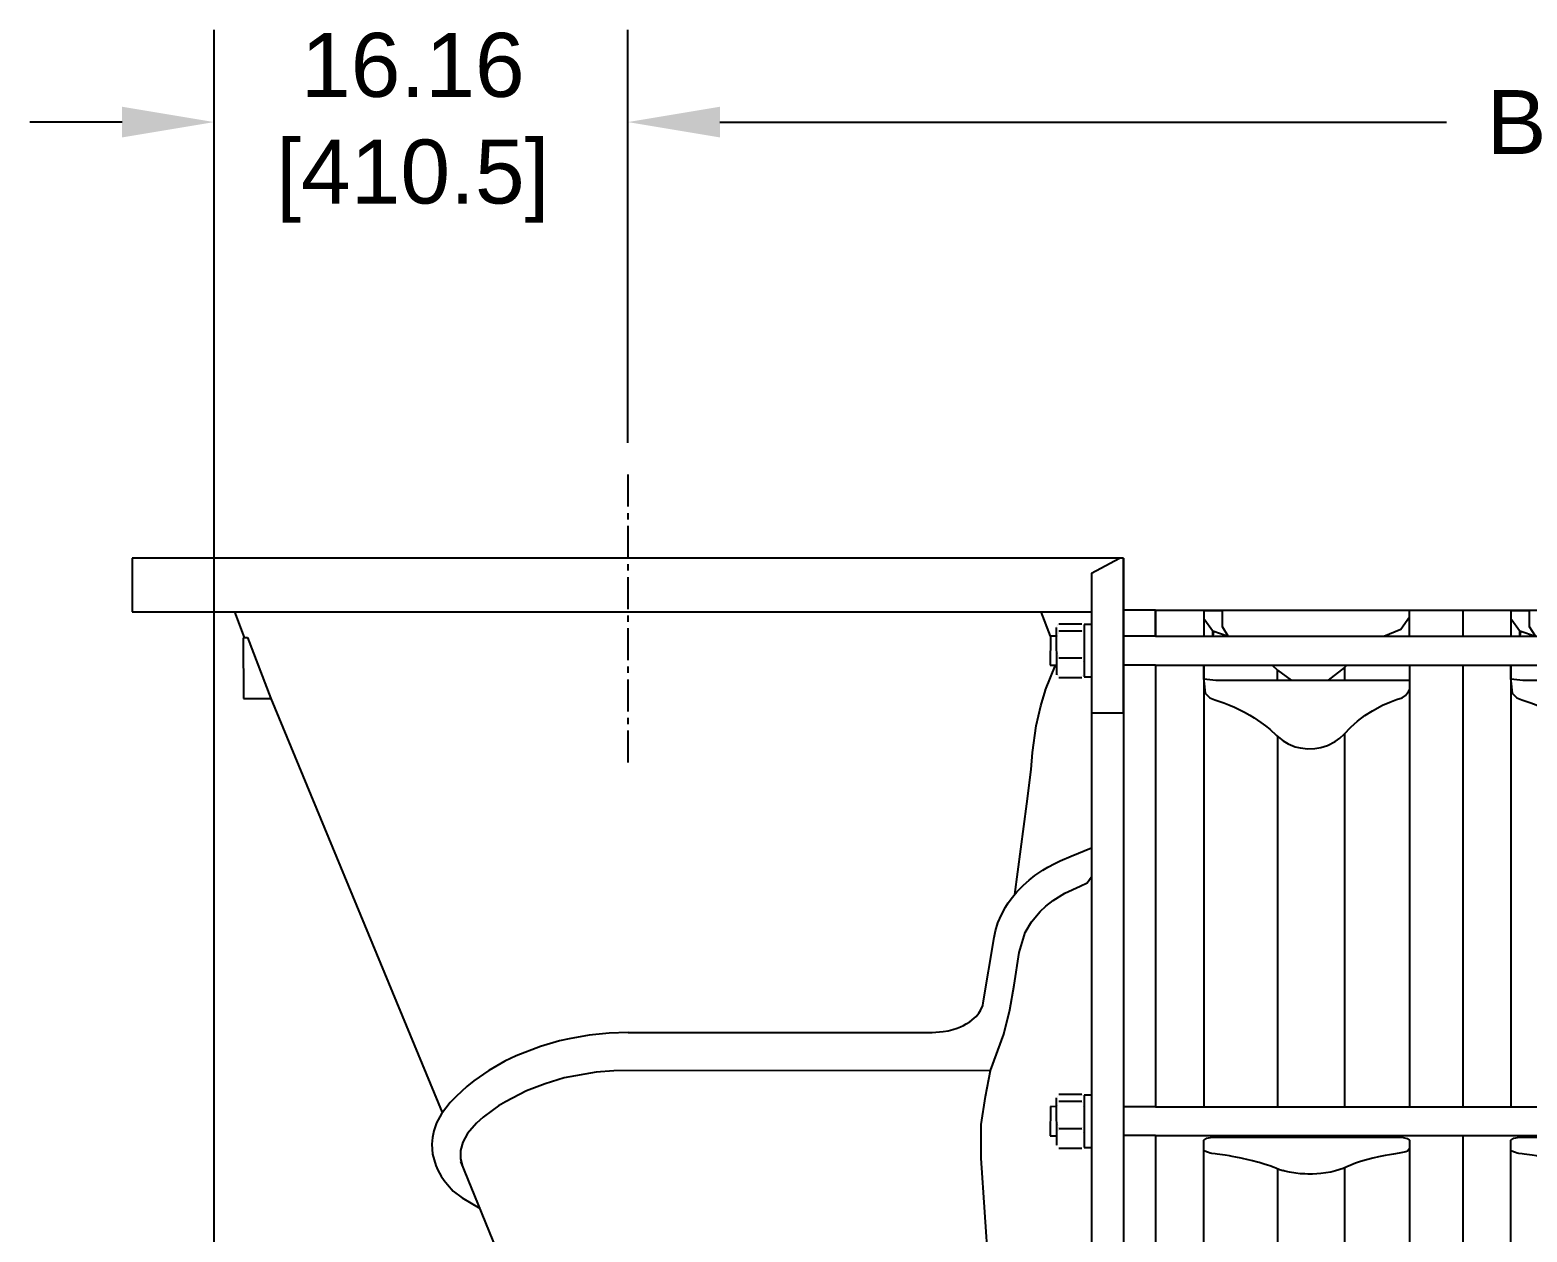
# Model space of a CAD drawing. Header units: inches. Extents: x 0 to 533, y 0 to 406.
# Drawn here: x 135.5 to 194, y 200.4 to 247.4 of the extents above; entities that cross this region are included whole.
import ezdxf

# ---------------------------------------------------------------- set-up
doc = ezdxf.new("R2010")
doc.units = ezdxf.units.IN
doc.header["$MEASUREMENT"] = 0
doc.linetypes.add('CENTER', pattern=[2, 1.25, -0.25, 0.25, -0.25])
doc.layers.add('UnFound-2', color=7, linetype='Continuous')
doc.styles.get("Standard").update_dxf_attribs({"font": 'arial.ttf'})
doc.dimstyles.new('STANDARD 2 PLCS', dxfattribs={"dimtxt": 0.125, "dimasz": 0.18, "dimexe": 0.18, "dimexo": 0.0625, "dimgap": 0.09, "dimtad": 0, "dimtih": 1, "dimtoh": 1, "dimzin": 4, "dimdsep": 46, "dimtxsty": 'Standard', "dimcen": 0.09, "dimaunit": 1, "dimadec": 0, "dimazin": 1, "dimtfac": 1, "dimtofl": 0, "dimtmove": 1, "dimatfit": 3, "dimfxl": 1, "dimtolj": 1, "dimtzin": 4, "dimarcsym": 0})

# ---------------------------------------------------------------- blocks, each defined once
blk = doc.blocks.new('P1INLETSV')
at = {"color": 5, "linetype": 'CENTER'}
blk.add_line((27.651, 38.268), (27.651, 26.95), dxfattribs=at)
for p, q in [((47.024, 35.002), (8.277, 35.002)), ((8.277, 35.002), (8.277, 32.912)), ((45.768, 34.414), (46.873, 35.002)), ((47.023, 28.965), (47.024, 35.002)), ((47.024, 35.002), (47.024, -22.96)), ((45.768, 34.414), (45.768, -23.844)), ((8.277, 32.912), (45.768, 32.912)), ((12.676, 31.906), (12.3, 32.912)), ((44.169, 31.962), (43.809, 32.911)), ((48.28, 32.974), (47.024, 32.974)), ((47.024, 32.974), (47.024, 32.974)), ((48.28, 31.957), (48.28, 32.974)), ((44.417, 30.45), (44.408, 32.301)), ((44.501, 32.444), (45.4, 32.444)), ((45.768, 32.415), (45.485, 32.415)), ((45.485, 32.415), (45.485, 30.369)), ((12.676, 31.906), (12.618, 31.873)), ((12.618, 31.873), (12.638, 29.523)), ((12.676, 31.906), (12.789, 31.906)), ((12.789, 31.906), (13.699, 29.523)), ((44.168, 31.962), (44.165, 30.827)), ((44.41, 31.958), (44.168, 31.962)), ((45.4, 32.157), (44.501, 32.157)), ((48.28, 31.957), (47.024, 31.957)), ((44.501, 31.106), (45.4, 31.106)), ((43.97, 29.856), (44.362, 30.827)), ((44.165, 30.827), (44.417, 30.827)), ((48.28, 30.827), (47.024, 30.827)), ((48.28, 30.827), (48.28, 13.57)), ((43.791, 29.24), (43.97, 29.842)), ((43.97, 29.842), (43.97, 29.856)), ((44.501, 30.34), (45.4, 30.34)), ((45.485, 30.369), (45.768, 30.369)), ((12.638, 29.523), (13.699, 29.523)), ((13.699, 29.523), (20.402, 13.344)), ((43.618, 28.448), (43.791, 29.24)), ((45.768, 28.965), (47.023, 28.965)), ((43.469, 27.408), (43.618, 28.448)), ((43.421, 26.741), (43.469, 27.408)), ((43.246, 25.401), (43.421, 26.741)), ((42.774, 21.867), (43.246, 25.401)), ((44.98, 23.358), (45.768, 23.69)), ((43.873, 22.81), (44.067, 22.929)), ((44.067, 22.929), (44.336, 23.074)), ((44.336, 23.074), (44.545, 23.175)), ((44.545, 23.175), (44.98, 23.358)), ((43.117, 22.227), (43.333, 22.418)), ((43.333, 22.418), (43.565, 22.601)), ((43.565, 22.601), (43.873, 22.81)), ((45.325, 22.191), (45.602, 22.324)), ((45.602, 22.324), (45.758, 22.545)), ((42.523, 21.536), (42.687, 21.759)), ((42.687, 21.759), (42.852, 21.964)), ((42.852, 21.964), (43.117, 22.227)), ((44.28, 21.633), (44.733, 21.915)), ((44.733, 21.915), (45.325, 22.191)), ((42.12, 20.757), (42.251, 21.064)), ((42.251, 21.064), (42.411, 21.363)), ((42.411, 21.363), (42.523, 21.536)), ((43.424, 20.788), (43.764, 21.192)), ((43.764, 21.192), (43.994, 21.407)), ((43.994, 21.407), (44.28, 21.633)), ((42.023, 20.44), (42.12, 20.757)), ((43.181, 20.376), (43.424, 20.788)), ((41.544, 17.623), (41.968, 20.181)), ((41.968, 20.181), (42.023, 20.44)), ((42.948, 19.595), (43.181, 20.376)), ((42.753, 18.316), (42.948, 19.595)), ((42.589, 17.355), (42.753, 18.316)), ((41.522, 17.526), (41.544, 17.623)), ((41.013, 16.89), (41.189, 17.027)), ((41.189, 17.027), (41.264, 17.1)), ((41.264, 17.1), (41.369, 17.226)), ((41.369, 17.226), (41.449, 17.351)), ((41.449, 17.351), (41.522, 17.526)), ((42.347, 16.409), (42.589, 17.355)), ((26.927, 16.446), (26.137, 16.363)), ((27.671, 16.472), (26.927, 16.446)), ((27.671, 16.472), (39.545, 16.474)), ((39.545, 16.474), (39.691, 16.478)), ((39.691, 16.478), (39.838, 16.489)), ((39.838, 16.489), (39.982, 16.506)), ((39.982, 16.506), (40.171, 16.539)), ((40.171, 16.539), (40.353, 16.585)), ((40.353, 16.585), (40.526, 16.642)), ((40.526, 16.642), (40.649, 16.691)), ((40.649, 16.691), (40.768, 16.745)), ((40.768, 16.745), (40.877, 16.804)), ((40.877, 16.804), (41.013, 16.89)), ((41.821, 14.987), (42.347, 16.409)), ((24.236, 15.925), (23.294, 15.559)), ((24.979, 16.14), (24.236, 15.925)), ((25.36, 16.228), (24.979, 16.14)), ((26.137, 16.363), (25.36, 16.228)), ((22.849, 15.344), (22.216, 14.983)), ((23.294, 15.559), (22.849, 15.344)), ((22.216, 14.983), (21.634, 14.579)), ((25.162, 14.693), (24.417, 14.469)), ((26.414, 14.919), (25.162, 14.693)), ((27.102, 14.967), (26.414, 14.919)), ((41.821, 14.987), (27.102, 14.967)), ((41.633, 13.962), (41.821, 14.987)), ((21.364, 14.358), (20.944, 13.974)), ((21.634, 14.579), (21.364, 14.358)), ((23.697, 14.184), (22.872, 13.76)), ((24.417, 14.469), (23.697, 14.184)), ((44.501, 14.054), (45.4, 14.054)), ((20.712, 13.73), (20.366, 13.289)), ((20.944, 13.974), (20.712, 13.73)), ((22.606, 13.598), (22.347, 13.427)), ((22.872, 13.76), (22.606, 13.598)), ((41.463, 12.871), (41.633, 13.962)), ((44.168, 13.572), (44.165, 12.437)), ((44.41, 13.568), (44.168, 13.572)), ((44.417, 12.06), (44.408, 13.911)), ((45.4, 13.767), (44.501, 13.767)), ((45.768, 14.025), (45.485, 14.025)), ((45.485, 14.025), (45.485, 11.979)), ((48.28, 13.57), (47.024, 13.57)), ((20.177, 12.935), (20.069, 12.623)), ((20.366, 13.289), (20.177, 12.935)), ((21.738, 12.932), (21.388, 12.52)), ((22.002, 13.166), (21.738, 12.932)), ((22.347, 13.427), (22.002, 13.166)), ((20.016, 12.364), (19.996, 12.103)), ((20.069, 12.623), (20.016, 12.364)), ((21.388, 12.52), (21.207, 12.181)), ((41.463, 11.556), (41.463, 12.871)), ((44.165, 12.437), (44.417, 12.437)), ((44.501, 12.716), (45.4, 12.716)), ((48.28, 12.44), (47.024, 12.44)), ((48.28, 12.44), (48.28, -12.433)), ((19.996, 12.103), (20.025, 11.712)), ((20.025, 11.712), (20.149, 11.267)), ((21.114, 11.853), (21.113, 11.529)), ((21.207, 12.181), (21.114, 11.853)), ((44.501, 11.95), (45.4, 11.95)), ((45.485, 11.979), (45.768, 11.979)), ((20.149, 11.267), (20.229, 11.083)), ((21.113, 11.529), (21.178, 11.286)), ((25.584, 0.503), (21.132, 11.434)), ((41.829, 6.198), (41.463, 11.556)), ((20.229, 11.083), (20.361, 10.852)), ((20.361, 10.852), (20.477, 10.684)), ((20.477, 10.684), (20.606, 10.524)), ((20.606, 10.524), (20.831, 10.265)), ((20.831, 10.265), (21.182, 10.013)), ((21.182, 10.013), (21.884, 9.588))]:
    blk.add_line(p, q)
at = {"layer": 'UnFound-2', "color": 7, "lineweight": 9}
for points in [[(44.417, 32.334, 0.0041, 0.0041, 0), (44.437, 32.37, 0.0041, 0.0041, 0)], [(44.417, 32.334, 0.00327, 0.00327, 0), (44.417, 32.301, 0.00327, 0.00327, 0)], [(44.501, 32.444, 0.000385, 0.000385, 0), (44.494, 32.439, 0.000385, 0.000385, 0), (44.489, 32.432, 0.000385, 0.000385, 0), (44.482, 32.427, 0.000385, 0.000385, 0), (44.478, 32.423, 0.000385, 0.000385, 0), (44.472, 32.416, 0.000385, 0.000385, 0), (44.467, 32.411, 0.000385, 0.000385, 0), (44.462, 32.405, 0.000385, 0.000385, 0), (44.458, 32.399, 0.000385, 0.000385, 0), (44.454, 32.394, 0.000385, 0.000385, 0), (44.45, 32.388, 0.000385, 0.000385, 0), (44.445, 32.383, 0.000385, 0.000385, 0), (44.442, 32.379, 0.000385, 0.000385, 0), (44.439, 32.374, 0.000385, 0.000385, 0), (44.437, 32.368, 0.000385, 0.000385, 0), (44.433, 32.362, 0.000385, 0.000385, 0), (44.431, 32.356, 0.000385, 0.000385, 0), (44.428, 32.352, 0.000385, 0.000385, 0), (44.426, 32.347, 0.000385, 0.000385, 0), (44.424, 32.342, 0.000385, 0.000385, 0), (44.422, 32.336, 0.000385, 0.000385, 0), (44.421, 32.33, 0.000385, 0.000385, 0), (44.419, 32.327, 0.000385, 0.000385, 0), (44.419, 32.321, 0.000385, 0.000385, 0), (44.418, 32.316, 0.000385, 0.000385, 0), (44.417, 32.311, 0.000385, 0.000385, 0), (44.417, 32.305, 0.000385, 0.000385, 0), (44.417, 32.301, 0.000385, 0.000385, 0)], [(44.417, 32.301, 0.000397, 0.000397, 0), (44.417, 32.296, 0.000397, 0.000397, 0), (44.417, 32.291, 0.000397, 0.000397, 0), (44.418, 32.285, 0.000397, 0.000397, 0), (44.419, 32.281, 0.000397, 0.000397, 0), (44.419, 32.275, 0.000397, 0.000397, 0), (44.421, 32.27, 0.000397, 0.000397, 0), (44.423, 32.265, 0.000397, 0.000397, 0), (44.424, 32.26, 0.000397, 0.000397, 0), (44.427, 32.255, 0.000397, 0.000397, 0), (44.429, 32.25, 0.000397, 0.000397, 0), (44.431, 32.243, 0.000397, 0.000397, 0), (44.433, 32.24, 0.000397, 0.000397, 0), (44.436, 32.235, 0.000397, 0.000397, 0), (44.438, 32.23, 0.000397, 0.000397, 0), (44.442, 32.224, 0.000397, 0.000397, 0), (44.446, 32.219, 0.000397, 0.000397, 0), (44.45, 32.213, 0.000397, 0.000397, 0), (44.455, 32.208, 0.000397, 0.000397, 0), (44.458, 32.202, 0.000397, 0.000397, 0), (44.462, 32.197, 0.000397, 0.000397, 0), (44.467, 32.191, 0.000397, 0.000397, 0), (44.472, 32.186, 0.000397, 0.000397, 0), (44.478, 32.18, 0.000397, 0.000397, 0), (44.483, 32.175, 0.000397, 0.000397, 0), (44.489, 32.168, 0.000397, 0.000397, 0), (44.495, 32.162, 0.000397, 0.000397, 0), (44.501, 32.158, 0.000397, 0.000397, 0)], [(45.485, 32.301, 0.000397, 0.000397, 0), (45.485, 32.306, 0.000397, 0.000397, 0), (45.485, 32.312, 0.000397, 0.000397, 0), (45.484, 32.317, 0.000397, 0.000397, 0), (45.483, 32.321, 0.000397, 0.000397, 0), (45.482, 32.326, 0.000397, 0.000397, 0), (45.481, 32.33, 0.000397, 0.000397, 0), (45.479, 32.336, 0.000397, 0.000397, 0), (45.478, 32.342, 0.000397, 0.000397, 0), (45.475, 32.347, 0.000397, 0.000397, 0), (45.473, 32.352, 0.000397, 0.000397, 0), (45.47, 32.357, 0.000397, 0.000397, 0), (45.468, 32.362, 0.000397, 0.000397, 0), (45.465, 32.368, 0.000397, 0.000397, 0), (45.462, 32.373, 0.000397, 0.000397, 0), (45.46, 32.378, 0.000397, 0.000397, 0), (45.456, 32.383, 0.000397, 0.000397, 0), (45.452, 32.389, 0.000397, 0.000397, 0), (45.447, 32.395, 0.000397, 0.000397, 0), (45.444, 32.399, 0.000397, 0.000397, 0), (45.439, 32.404, 0.000397, 0.000397, 0), (45.435, 32.411, 0.000397, 0.000397, 0), (45.429, 32.416, 0.000397, 0.000397, 0), (45.424, 32.422, 0.000397, 0.000397, 0), (45.419, 32.427, 0.000397, 0.000397, 0), (45.412, 32.433, 0.000397, 0.000397, 0), (45.407, 32.44, 0.000397, 0.000397, 0), (45.4, 32.444, 0.000397, 0.000397, 0)], [(45.4, 32.157, 0.000385, 0.000385, 0), (45.407, 32.163, 0.000385, 0.000385, 0), (45.412, 32.169, 0.000385, 0.000385, 0), (45.419, 32.176, 0.000385, 0.000385, 0), (45.424, 32.179, 0.000385, 0.000385, 0), (45.429, 32.185, 0.000385, 0.000385, 0), (45.435, 32.191, 0.000385, 0.000385, 0), (45.439, 32.197, 0.000385, 0.000385, 0), (45.443, 32.202, 0.000385, 0.000385, 0), (45.447, 32.208, 0.000385, 0.000385, 0), (45.452, 32.214, 0.000385, 0.000385, 0), (45.456, 32.219, 0.000385, 0.000385, 0), (45.46, 32.224, 0.000385, 0.000385, 0), (45.463, 32.229, 0.000385, 0.000385, 0), (45.465, 32.234, 0.000385, 0.000385, 0), (45.468, 32.24, 0.000385, 0.000385, 0), (45.47, 32.244, 0.000385, 0.000385, 0), (45.473, 32.251, 0.000385, 0.000385, 0), (45.475, 32.255, 0.000385, 0.000385, 0), (45.478, 32.259, 0.000385, 0.000385, 0), (45.479, 32.264, 0.000385, 0.000385, 0), (45.48, 32.27, 0.000385, 0.000385, 0), (45.482, 32.275, 0.000385, 0.000385, 0), (45.483, 32.28, 0.000385, 0.000385, 0), (45.484, 32.285, 0.000385, 0.000385, 0), (45.484, 32.291, 0.000385, 0.000385, 0), (45.485, 32.297, 0.000385, 0.000385, 0), (45.485, 32.301, 0.000385, 0.000385, 0)], [(45.485, 32.334, 0.0041, 0.0041, 0), (45.464, 32.37, 0.0041, 0.0041, 0)], [(44.417, 31.63, 0.00173, 0.00173, 0), (44.417, 31.611, 0.00173, 0.00173, 0), (44.417, 31.593, 0.00173, 0.00173, 0), (44.418, 31.574, 0.00173, 0.00173, 0), (44.419, 31.555, 0.00173, 0.00173, 0), (44.419, 31.538, 0.00173, 0.00173, 0), (44.421, 31.519, 0.00173, 0.00173, 0), (44.423, 31.499, 0.00173, 0.00173, 0), (44.424, 31.482, 0.00173, 0.00173, 0), (44.427, 31.462, 0.00173, 0.00173, 0), (44.429, 31.443, 0.00173, 0.00173, 0), (44.431, 31.424, 0.00173, 0.00173, 0), (44.433, 31.407, 0.00173, 0.00173, 0), (44.436, 31.387, 0.00173, 0.00173, 0), (44.438, 31.368, 0.00173, 0.00173, 0), (44.442, 31.348, 0.00173, 0.00173, 0), (44.446, 31.33, 0.00173, 0.00173, 0), (44.45, 31.311, 0.00173, 0.00173, 0), (44.455, 31.29, 0.00173, 0.00173, 0), (44.458, 31.269, 0.00173, 0.00173, 0), (44.462, 31.25, 0.00173, 0.00173, 0), (44.467, 31.23, 0.00173, 0.00173, 0), (44.472, 31.21, 0.00173, 0.00173, 0), (44.478, 31.188, 0.00173, 0.00173, 0), (44.483, 31.168, 0.00173, 0.00173, 0), (44.489, 31.147, 0.00173, 0.00173, 0), (44.495, 31.127, 0.00173, 0.00173, 0), (44.501, 31.106, 0.00173, 0.00173, 0)], [(44.501, 32.157, 0.00174, 0.00174, 0), (44.494, 32.136, 0.00174, 0.00174, 0), (44.489, 32.114, 0.00174, 0.00174, 0), (44.482, 32.094, 0.00174, 0.00174, 0), (44.478, 32.072, 0.00174, 0.00174, 0), (44.472, 32.052, 0.00174, 0.00174, 0), (44.467, 32.031, 0.00174, 0.00174, 0), (44.462, 32.011, 0.00174, 0.00174, 0), (44.458, 31.992, 0.00174, 0.00174, 0), (44.454, 31.972, 0.00174, 0.00174, 0), (44.45, 31.952, 0.00174, 0.00174, 0), (44.445, 31.932, 0.00174, 0.00174, 0), (44.442, 31.913, 0.00174, 0.00174, 0), (44.439, 31.893, 0.00174, 0.00174, 0), (44.437, 31.875, 0.00174, 0.00174, 0), (44.433, 31.857, 0.00174, 0.00174, 0), (44.431, 31.837, 0.00174, 0.00174, 0), (44.428, 31.818, 0.00174, 0.00174, 0), (44.426, 31.798, 0.00174, 0.00174, 0), (44.424, 31.78, 0.00174, 0.00174, 0), (44.422, 31.762, 0.00174, 0.00174, 0), (44.421, 31.742, 0.00174, 0.00174, 0), (44.419, 31.725, 0.00174, 0.00174, 0), (44.419, 31.706, 0.00174, 0.00174, 0), (44.418, 31.687, 0.00174, 0.00174, 0), (44.417, 31.668, 0.00174, 0.00174, 0), (44.417, 31.65, 0.00174, 0.00174, 0), (44.417, 31.63, 0.00174, 0.00174, 0)], [(45.485, 31.63, 0.00174, 0.00174, 0), (45.485, 31.65, 0.00174, 0.00174, 0), (45.485, 31.668, 0.00174, 0.00174, 0), (45.484, 31.687, 0.00174, 0.00174, 0), (45.483, 31.706, 0.00174, 0.00174, 0), (45.482, 31.725, 0.00174, 0.00174, 0), (45.481, 31.742, 0.00174, 0.00174, 0), (45.479, 31.762, 0.00174, 0.00174, 0), (45.478, 31.78, 0.00174, 0.00174, 0), (45.475, 31.798, 0.00174, 0.00174, 0), (45.473, 31.818, 0.00174, 0.00174, 0), (45.47, 31.838, 0.00174, 0.00174, 0), (45.468, 31.856, 0.00174, 0.00174, 0), (45.465, 31.875, 0.00174, 0.00174, 0), (45.462, 31.892, 0.00174, 0.00174, 0), (45.46, 31.913, 0.00174, 0.00174, 0), (45.456, 31.931, 0.00174, 0.00174, 0), (45.452, 31.952, 0.00174, 0.00174, 0), (45.447, 31.971, 0.00174, 0.00174, 0), (45.444, 31.992, 0.00174, 0.00174, 0), (45.439, 32.011, 0.00174, 0.00174, 0), (45.435, 32.031, 0.00174, 0.00174, 0), (45.429, 32.051, 0.00174, 0.00174, 0), (45.424, 32.073, 0.00174, 0.00174, 0), (45.419, 32.093, 0.00174, 0.00174, 0), (45.412, 32.114, 0.00174, 0.00174, 0), (45.407, 32.135, 0.00174, 0.00174, 0), (45.4, 32.157, 0.00174, 0.00174, 0)], [(45.4, 31.106, 0.00174, 0.00174, 0), (45.407, 31.126, 0.00174, 0.00174, 0), (45.412, 31.147, 0.00174, 0.00174, 0), (45.419, 31.167, 0.00174, 0.00174, 0), (45.424, 31.188, 0.00174, 0.00174, 0), (45.429, 31.21, 0.00174, 0.00174, 0), (45.435, 31.23, 0.00174, 0.00174, 0), (45.439, 31.25, 0.00174, 0.00174, 0), (45.443, 31.269, 0.00174, 0.00174, 0), (45.447, 31.29, 0.00174, 0.00174, 0), (45.452, 31.311, 0.00174, 0.00174, 0), (45.456, 31.329, 0.00174, 0.00174, 0), (45.46, 31.348, 0.00174, 0.00174, 0), (45.463, 31.367, 0.00174, 0.00174, 0), (45.465, 31.387, 0.00174, 0.00174, 0), (45.468, 31.406, 0.00174, 0.00174, 0), (45.47, 31.424, 0.00174, 0.00174, 0), (45.473, 31.443, 0.00174, 0.00174, 0), (45.475, 31.462, 0.00174, 0.00174, 0), (45.478, 31.482, 0.00174, 0.00174, 0), (45.479, 31.5, 0.00174, 0.00174, 0), (45.48, 31.519, 0.00174, 0.00174, 0), (45.482, 31.538, 0.00174, 0.00174, 0), (45.483, 31.555, 0.00174, 0.00174, 0), (45.484, 31.574, 0.00174, 0.00174, 0), (45.484, 31.593, 0.00174, 0.00174, 0), (45.485, 31.611, 0.00174, 0.00174, 0), (45.485, 31.631, 0.00174, 0.00174, 0)], [(44.501, 31.106, 0.00125, 0.00125, 0), (44.494, 31.088, 0.00125, 0.00125, 0), (44.489, 31.074, 0.00125, 0.00125, 0), (44.482, 31.058, 0.00125, 0.00125, 0), (44.478, 31.044, 0.00125, 0.00125, 0), (44.472, 31.029, 0.00125, 0.00125, 0), (44.467, 31.013, 0.00125, 0.00125, 0), (44.462, 30.999, 0.00125, 0.00125, 0), (44.458, 30.984, 0.00125, 0.00125, 0), (44.454, 30.97, 0.00125, 0.00125, 0), (44.45, 30.956, 0.00125, 0.00125, 0), (44.445, 30.942, 0.00125, 0.00125, 0), (44.442, 30.927, 0.00125, 0.00125, 0), (44.439, 30.914, 0.00125, 0.00125, 0), (44.437, 30.899, 0.00125, 0.00125, 0), (44.433, 30.885, 0.00125, 0.00125, 0), (44.431, 30.873, 0.00125, 0.00125, 0), (44.428, 30.857, 0.00125, 0.00125, 0), (44.426, 30.845, 0.00125, 0.00125, 0), (44.424, 30.831, 0.00125, 0.00125, 0), (44.422, 30.817, 0.00125, 0.00125, 0), (44.421, 30.804, 0.00125, 0.00125, 0), (44.419, 30.79, 0.00125, 0.00125, 0), (44.419, 30.776, 0.00125, 0.00125, 0), (44.418, 30.764, 0.00125, 0.00125, 0), (44.417, 30.75, 0.00125, 0.00125, 0), (44.417, 30.735, 0.00125, 0.00125, 0), (44.417, 30.722, 0.00125, 0.00125, 0)], [(45.485, 30.722, 0.00126, 0.00126, 0), (45.485, 30.735, 0.00126, 0.00126, 0), (45.485, 30.75, 0.00126, 0.00126, 0), (45.484, 30.763, 0.00126, 0.00126, 0), (45.483, 30.777, 0.00126, 0.00126, 0), (45.482, 30.789, 0.00126, 0.00126, 0), (45.481, 30.804, 0.00126, 0.00126, 0), (45.479, 30.817, 0.00126, 0.00126, 0), (45.478, 30.831, 0.00126, 0.00126, 0), (45.475, 30.844, 0.00126, 0.00126, 0), (45.473, 30.858, 0.00126, 0.00126, 0), (45.47, 30.872, 0.00126, 0.00126, 0), (45.468, 30.886, 0.00126, 0.00126, 0), (45.465, 30.899, 0.00126, 0.00126, 0), (45.462, 30.914, 0.00126, 0.00126, 0), (45.46, 30.927, 0.00126, 0.00126, 0), (45.456, 30.943, 0.00126, 0.00126, 0), (45.452, 30.956, 0.00126, 0.00126, 0), (45.447, 30.97, 0.00126, 0.00126, 0), (45.444, 30.984, 0.00126, 0.00126, 0), (45.439, 30.998, 0.00126, 0.00126, 0), (45.435, 31.014, 0.00126, 0.00126, 0), (45.429, 31.028, 0.00126, 0.00126, 0), (45.424, 31.044, 0.00126, 0.00126, 0), (45.419, 31.058, 0.00126, 0.00126, 0), (45.412, 31.074, 0.00126, 0.00126, 0), (45.407, 31.089, 0.00126, 0.00126, 0), (45.4, 31.105, 0.00126, 0.00126, 0)], [(44.417, 30.45, 0.00401, 0.00401, 0), (44.437, 30.415, 0.00401, 0.00401, 0)], [(44.417, 30.722, 0.00125, 0.00125, 0), (44.417, 30.708, 0.00125, 0.00125, 0), (44.417, 30.696, 0.00125, 0.00125, 0), (44.418, 30.681, 0.00125, 0.00125, 0), (44.419, 30.668, 0.00125, 0.00125, 0), (44.419, 30.655, 0.00125, 0.00125, 0), (44.421, 30.641, 0.00125, 0.00125, 0), (44.423, 30.627, 0.00125, 0.00125, 0), (44.424, 30.614, 0.00125, 0.00125, 0), (44.427, 30.6, 0.00125, 0.00125, 0), (44.429, 30.586, 0.00125, 0.00125, 0), (44.431, 30.574, 0.00125, 0.00125, 0), (44.433, 30.558, 0.00125, 0.00125, 0), (44.436, 30.545, 0.00125, 0.00125, 0), (44.438, 30.53, 0.00125, 0.00125, 0), (44.442, 30.517, 0.00125, 0.00125, 0), (44.446, 30.502, 0.00125, 0.00125, 0), (44.45, 30.489, 0.00125, 0.00125, 0), (44.455, 30.474, 0.00125, 0.00125, 0), (44.458, 30.461, 0.00125, 0.00125, 0), (44.462, 30.446, 0.00125, 0.00125, 0), (44.467, 30.43, 0.00125, 0.00125, 0), (44.472, 30.418, 0.00125, 0.00125, 0), (44.478, 30.4, 0.00125, 0.00125, 0), (44.483, 30.387, 0.00125, 0.00125, 0), (44.489, 30.371, 0.00125, 0.00125, 0), (44.495, 30.355, 0.00125, 0.00125, 0), (44.501, 30.341, 0.00125, 0.00125, 0)], [(45.4, 30.34, 0.00125, 0.00125, 0), (45.407, 30.355, 0.00125, 0.00125, 0), (45.412, 30.371, 0.00125, 0.00125, 0), (45.419, 30.387, 0.00125, 0.00125, 0), (45.424, 30.4, 0.00125, 0.00125, 0), (45.429, 30.417, 0.00125, 0.00125, 0), (45.435, 30.431, 0.00125, 0.00125, 0), (45.439, 30.445, 0.00125, 0.00125, 0), (45.443, 30.46, 0.00125, 0.00125, 0), (45.447, 30.475, 0.00125, 0.00125, 0), (45.452, 30.488, 0.00125, 0.00125, 0), (45.456, 30.503, 0.00125, 0.00125, 0), (45.46, 30.517, 0.00125, 0.00125, 0), (45.463, 30.53, 0.00125, 0.00125, 0), (45.465, 30.545, 0.00125, 0.00125, 0), (45.468, 30.559, 0.00125, 0.00125, 0), (45.47, 30.573, 0.00125, 0.00125, 0), (45.473, 30.587, 0.00125, 0.00125, 0), (45.475, 30.6, 0.00125, 0.00125, 0), (45.478, 30.614, 0.00125, 0.00125, 0), (45.479, 30.627, 0.00125, 0.00125, 0), (45.48, 30.641, 0.00125, 0.00125, 0), (45.482, 30.654, 0.00125, 0.00125, 0), (45.483, 30.669, 0.00125, 0.00125, 0), (45.484, 30.681, 0.00125, 0.00125, 0), (45.484, 30.695, 0.00125, 0.00125, 0), (45.485, 30.709, 0.00125, 0.00125, 0), (45.485, 30.721, 0.00125, 0.00125, 0)], [(45.485, 30.45, 0.00401, 0.00401, 0), (45.464, 30.415, 0.00401, 0.00401, 0)], [(44.501, 30.34, 0.000215, 0.000215, 0), (44.498, 30.344, 0.000215, 0.000215, 0), (44.494, 30.347, 0.000215, 0.000215, 0), (44.49, 30.35, 0.000215, 0.000215, 0), (44.487, 30.354, 0.000215, 0.000215, 0), (44.483, 30.356, 0.000215, 0.000215, 0), (44.481, 30.36, 0.000215, 0.000215, 0), (44.478, 30.362, 0.000215, 0.000215, 0), (44.474, 30.366, 0.000215, 0.000215, 0), (44.471, 30.369, 0.000215, 0.000215, 0), (44.468, 30.373, 0.000215, 0.000215, 0), (44.466, 30.376, 0.000215, 0.000215, 0), (44.463, 30.378, 0.000215, 0.000215, 0), (44.461, 30.381, 0.000215, 0.000215, 0), (44.458, 30.385, 0.000215, 0.000215, 0), (44.455, 30.389, 0.000215, 0.000215, 0), (44.454, 30.391, 0.000215, 0.000215, 0), (44.451, 30.394, 0.000215, 0.000215, 0), (44.449, 30.398, 0.000215, 0.000215, 0), (44.446, 30.4, 0.000215, 0.000215, 0), (44.444, 30.402, 0.000215, 0.000215, 0), (44.442, 30.406, 0.000215, 0.000215, 0), (44.441, 30.409, 0.000215, 0.000215, 0), (44.439, 30.412, 0.000215, 0.000215, 0), (44.437, 30.415, 0.000215, 0.000215, 0)], [(45.465, 30.415, 0.000272, 0.000272, 0), (45.463, 30.412, 0.000272, 0.000272, 0), (45.461, 30.41, 0.000272, 0.000272, 0), (45.459, 30.406, 0.000272, 0.000272, 0), (45.457, 30.402, 0.000272, 0.000272, 0), (45.455, 30.4, 0.000272, 0.000272, 0), (45.452, 30.397, 0.000272, 0.000272, 0), (45.45, 30.394, 0.000272, 0.000272, 0), (45.448, 30.391, 0.000272, 0.000272, 0), (45.446, 30.389, 0.000272, 0.000272, 0), (45.444, 30.385, 0.000272, 0.000272, 0), (45.442, 30.382, 0.000272, 0.000272, 0), (45.439, 30.378, 0.000272, 0.000272, 0), (45.435, 30.376, 0.000272, 0.000272, 0), (45.433, 30.373, 0.000272, 0.000272, 0), (45.43, 30.369, 0.000272, 0.000272, 0), (45.426, 30.366, 0.000272, 0.000272, 0), (45.424, 30.362, 0.000272, 0.000272, 0), (45.422, 30.359, 0.000272, 0.000272, 0), (45.418, 30.356, 0.000272, 0.000272, 0), (45.415, 30.354, 0.000272, 0.000272, 0), (45.411, 30.35, 0.000272, 0.000272, 0), (45.408, 30.347, 0.000272, 0.000272, 0), (45.404, 30.344, 0.000272, 0.000272, 0), (45.4, 30.34, 0.000272, 0.000272, 0)], [(45.768, 22.635, 0.000215, 0.000215, 0), (45.768, 22.632, 0.000215, 0.000215, 0), (45.768, 22.626, 0.000215, 0.000215, 0), (45.768, 22.622, 0.000215, 0.000215, 0), (45.768, 22.617, 0.000215, 0.000215, 0), (45.768, 22.613, 0.000215, 0.000215, 0), (45.768, 22.607, 0.000215, 0.000215, 0), (45.767, 22.604, 0.000215, 0.000215, 0), (45.767, 22.599, 0.000215, 0.000215, 0), (45.767, 22.596, 0.000215, 0.000215, 0), (45.766, 22.59, 0.000215, 0.000215, 0), (45.765, 22.586, 0.000215, 0.000215, 0), (45.765, 22.58, 0.000215, 0.000215, 0), (45.764, 22.578, 0.000215, 0.000215, 0), (45.763, 22.573, 0.000215, 0.000215, 0), (45.762, 22.57, 0.000215, 0.000215, 0), (45.762, 22.565, 0.000215, 0.000215, 0), (45.761, 22.56, 0.000215, 0.000215, 0), (45.76, 22.557, 0.000215, 0.000215, 0), (45.759, 22.552, 0.000215, 0.000215, 0), (45.758, 22.548, 0.000215, 0.000215, 0), (45.758, 22.545, 0.000215, 0.000215, 0), (45.757, 22.541, 0.000215, 0.000215, 0), (45.756, 22.536, 0.000215, 0.000215, 0), (45.755, 22.533, 0.000215, 0.000215, 0)], [(44.501, 14.054, 0.000385, 0.000385, 0), (44.494, 14.049, 0.000385, 0.000385, 0), (44.489, 14.042, 0.000385, 0.000385, 0), (44.482, 14.037, 0.000385, 0.000385, 0), (44.478, 14.033, 0.000385, 0.000385, 0), (44.472, 14.026, 0.000385, 0.000385, 0), (44.467, 14.021, 0.000385, 0.000385, 0), (44.462, 14.015, 0.000385, 0.000385, 0), (44.458, 14.009, 0.000385, 0.000385, 0), (44.454, 14.004, 0.000385, 0.000385, 0), (44.45, 13.998, 0.000385, 0.000385, 0), (44.445, 13.993, 0.000385, 0.000385, 0), (44.442, 13.989, 0.000385, 0.000385, 0), (44.439, 13.984, 0.000385, 0.000385, 0), (44.437, 13.978, 0.000385, 0.000385, 0), (44.433, 13.972, 0.000385, 0.000385, 0), (44.431, 13.966, 0.000385, 0.000385, 0), (44.428, 13.962, 0.000385, 0.000385, 0), (44.426, 13.957, 0.000385, 0.000385, 0), (44.424, 13.952, 0.000385, 0.000385, 0), (44.422, 13.946, 0.000385, 0.000385, 0), (44.421, 13.94, 0.000385, 0.000385, 0), (44.419, 13.937, 0.000385, 0.000385, 0), (44.419, 13.931, 0.000385, 0.000385, 0), (44.418, 13.926, 0.000385, 0.000385, 0), (44.417, 13.921, 0.000385, 0.000385, 0), (44.417, 13.915, 0.000385, 0.000385, 0), (44.417, 13.911, 0.000385, 0.000385, 0)], [(45.485, 13.911, 0.000397, 0.000397, 0), (45.485, 13.916, 0.000397, 0.000397, 0), (45.485, 13.922, 0.000397, 0.000397, 0), (45.484, 13.927, 0.000397, 0.000397, 0), (45.483, 13.931, 0.000397, 0.000397, 0), (45.482, 13.936, 0.000397, 0.000397, 0), (45.481, 13.94, 0.000397, 0.000397, 0), (45.479, 13.946, 0.000397, 0.000397, 0), (45.478, 13.952, 0.000397, 0.000397, 0), (45.475, 13.957, 0.000397, 0.000397, 0), (45.473, 13.962, 0.000397, 0.000397, 0), (45.47, 13.967, 0.000397, 0.000397, 0), (45.468, 13.972, 0.000397, 0.000397, 0), (45.465, 13.978, 0.000397, 0.000397, 0), (45.462, 13.983, 0.000397, 0.000397, 0), (45.46, 13.988, 0.000397, 0.000397, 0), (45.456, 13.993, 0.000397, 0.000397, 0), (45.452, 13.999, 0.000397, 0.000397, 0), (45.447, 14.005, 0.000397, 0.000397, 0), (45.444, 14.009, 0.000397, 0.000397, 0), (45.439, 14.014, 0.000397, 0.000397, 0), (45.435, 14.021, 0.000397, 0.000397, 0), (45.429, 14.026, 0.000397, 0.000397, 0), (45.424, 14.032, 0.000397, 0.000397, 0), (45.419, 14.037, 0.000397, 0.000397, 0), (45.412, 14.043, 0.000397, 0.000397, 0), (45.407, 14.05, 0.000397, 0.000397, 0), (45.4, 14.054, 0.000397, 0.000397, 0)], [(44.417, 13.944, 0.0041, 0.0041, 0), (44.437, 13.98, 0.0041, 0.0041, 0)], [(44.417, 13.944, 0.00327, 0.00327, 0), (44.417, 13.911, 0.00327, 0.00327, 0)], [(44.417, 13.911, 0.000397, 0.000397, 0), (44.417, 13.906, 0.000397, 0.000397, 0), (44.417, 13.901, 0.000397, 0.000397, 0), (44.418, 13.895, 0.000397, 0.000397, 0), (44.419, 13.891, 0.000397, 0.000397, 0), (44.419, 13.885, 0.000397, 0.000397, 0), (44.421, 13.88, 0.000397, 0.000397, 0), (44.423, 13.875, 0.000397, 0.000397, 0), (44.424, 13.87, 0.000397, 0.000397, 0), (44.427, 13.865, 0.000397, 0.000397, 0), (44.429, 13.86, 0.000397, 0.000397, 0), (44.431, 13.853, 0.000397, 0.000397, 0), (44.433, 13.85, 0.000397, 0.000397, 0), (44.436, 13.845, 0.000397, 0.000397, 0), (44.438, 13.84, 0.000397, 0.000397, 0), (44.442, 13.834, 0.000397, 0.000397, 0), (44.446, 13.829, 0.000397, 0.000397, 0), (44.45, 13.823, 0.000397, 0.000397, 0), (44.455, 13.818, 0.000397, 0.000397, 0), (44.458, 13.812, 0.000397, 0.000397, 0), (44.462, 13.807, 0.000397, 0.000397, 0), (44.467, 13.801, 0.000397, 0.000397, 0), (44.472, 13.796, 0.000397, 0.000397, 0), (44.478, 13.79, 0.000397, 0.000397, 0), (44.483, 13.785, 0.000397, 0.000397, 0), (44.489, 13.778, 0.000397, 0.000397, 0), (44.495, 13.772, 0.000397, 0.000397, 0), (44.501, 13.768, 0.000397, 0.000397, 0)], [(44.501, 13.767, 0.00174, 0.00174, 0), (44.494, 13.746, 0.00174, 0.00174, 0), (44.489, 13.724, 0.00174, 0.00174, 0), (44.482, 13.704, 0.00174, 0.00174, 0), (44.478, 13.682, 0.00174, 0.00174, 0), (44.472, 13.662, 0.00174, 0.00174, 0), (44.467, 13.641, 0.00174, 0.00174, 0), (44.462, 13.621, 0.00174, 0.00174, 0), (44.458, 13.602, 0.00174, 0.00174, 0), (44.454, 13.582, 0.00174, 0.00174, 0), (44.45, 13.562, 0.00174, 0.00174, 0), (44.445, 13.542, 0.00174, 0.00174, 0), (44.442, 13.523, 0.00174, 0.00174, 0), (44.439, 13.503, 0.00174, 0.00174, 0), (44.437, 13.485, 0.00174, 0.00174, 0), (44.433, 13.467, 0.00174, 0.00174, 0), (44.431, 13.447, 0.00174, 0.00174, 0), (44.428, 13.428, 0.00174, 0.00174, 0), (44.426, 13.408, 0.00174, 0.00174, 0), (44.424, 13.39, 0.00174, 0.00174, 0), (44.422, 13.372, 0.00174, 0.00174, 0), (44.421, 13.352, 0.00174, 0.00174, 0), (44.419, 13.335, 0.00174, 0.00174, 0), (44.419, 13.316, 0.00174, 0.00174, 0), (44.418, 13.297, 0.00174, 0.00174, 0), (44.417, 13.278, 0.00174, 0.00174, 0), (44.417, 13.26, 0.00174, 0.00174, 0), (44.417, 13.24, 0.00174, 0.00174, 0)], [(45.485, 13.24, 0.00174, 0.00174, 0), (45.485, 13.26, 0.00174, 0.00174, 0), (45.485, 13.278, 0.00174, 0.00174, 0), (45.484, 13.297, 0.00174, 0.00174, 0), (45.483, 13.316, 0.00174, 0.00174, 0), (45.482, 13.335, 0.00174, 0.00174, 0), (45.481, 13.352, 0.00174, 0.00174, 0), (45.479, 13.372, 0.00174, 0.00174, 0), (45.478, 13.39, 0.00174, 0.00174, 0), (45.475, 13.408, 0.00174, 0.00174, 0), (45.473, 13.428, 0.00174, 0.00174, 0), (45.47, 13.448, 0.00174, 0.00174, 0), (45.468, 13.466, 0.00174, 0.00174, 0), (45.465, 13.485, 0.00174, 0.00174, 0), (45.462, 13.502, 0.00174, 0.00174, 0), (45.46, 13.523, 0.00174, 0.00174, 0), (45.456, 13.541, 0.00174, 0.00174, 0), (45.452, 13.562, 0.00174, 0.00174, 0), (45.447, 13.581, 0.00174, 0.00174, 0), (45.444, 13.602, 0.00174, 0.00174, 0), (45.439, 13.621, 0.00174, 0.00174, 0), (45.435, 13.641, 0.00174, 0.00174, 0), (45.429, 13.661, 0.00174, 0.00174, 0), (45.424, 13.683, 0.00174, 0.00174, 0), (45.419, 13.703, 0.00174, 0.00174, 0), (45.412, 13.724, 0.00174, 0.00174, 0), (45.407, 13.745, 0.00174, 0.00174, 0), (45.4, 13.767, 0.00174, 0.00174, 0)], [(45.4, 13.767, 0.000385, 0.000385, 0), (45.407, 13.773, 0.000385, 0.000385, 0), (45.412, 13.779, 0.000385, 0.000385, 0), (45.419, 13.786, 0.000385, 0.000385, 0), (45.424, 13.789, 0.000385, 0.000385, 0), (45.429, 13.795, 0.000385, 0.000385, 0), (45.435, 13.801, 0.000385, 0.000385, 0), (45.439, 13.807, 0.000385, 0.000385, 0), (45.443, 13.812, 0.000385, 0.000385, 0), (45.447, 13.818, 0.000385, 0.000385, 0), (45.452, 13.824, 0.000385, 0.000385, 0), (45.456, 13.829, 0.000385, 0.000385, 0), (45.46, 13.834, 0.000385, 0.000385, 0), (45.463, 13.839, 0.000385, 0.000385, 0), (45.465, 13.844, 0.000385, 0.000385, 0), (45.468, 13.85, 0.000385, 0.000385, 0), (45.47, 13.854, 0.000385, 0.000385, 0), (45.473, 13.861, 0.000385, 0.000385, 0), (45.475, 13.865, 0.000385, 0.000385, 0), (45.478, 13.869, 0.000385, 0.000385, 0), (45.479, 13.874, 0.000385, 0.000385, 0), (45.48, 13.88, 0.000385, 0.000385, 0), (45.482, 13.885, 0.000385, 0.000385, 0), (45.483, 13.89, 0.000385, 0.000385, 0), (45.484, 13.895, 0.000385, 0.000385, 0), (45.484, 13.901, 0.000385, 0.000385, 0), (45.485, 13.907, 0.000385, 0.000385, 0), (45.485, 13.911, 0.000385, 0.000385, 0)], [(45.485, 13.944, 0.0041, 0.0041, 0), (45.464, 13.98, 0.0041, 0.0041, 0)], [(44.417, 13.24, 0.00173, 0.00173, 0), (44.417, 13.221, 0.00173, 0.00173, 0), (44.417, 13.203, 0.00173, 0.00173, 0), (44.418, 13.184, 0.00173, 0.00173, 0), (44.419, 13.165, 0.00173, 0.00173, 0), (44.419, 13.148, 0.00173, 0.00173, 0), (44.421, 13.129, 0.00173, 0.00173, 0), (44.423, 13.109, 0.00173, 0.00173, 0), (44.424, 13.092, 0.00173, 0.00173, 0), (44.427, 13.072, 0.00173, 0.00173, 0), (44.429, 13.053, 0.00173, 0.00173, 0), (44.431, 13.034, 0.00173, 0.00173, 0), (44.433, 13.017, 0.00173, 0.00173, 0), (44.436, 12.997, 0.00173, 0.00173, 0), (44.438, 12.978, 0.00173, 0.00173, 0), (44.442, 12.958, 0.00173, 0.00173, 0), (44.446, 12.94, 0.00173, 0.00173, 0), (44.45, 12.921, 0.00173, 0.00173, 0), (44.455, 12.9, 0.00173, 0.00173, 0), (44.458, 12.879, 0.00173, 0.00173, 0), (44.462, 12.86, 0.00173, 0.00173, 0), (44.467, 12.84, 0.00173, 0.00173, 0), (44.472, 12.82, 0.00173, 0.00173, 0), (44.478, 12.798, 0.00173, 0.00173, 0), (44.483, 12.778, 0.00173, 0.00173, 0), (44.489, 12.757, 0.00173, 0.00173, 0), (44.495, 12.737, 0.00173, 0.00173, 0), (44.501, 12.716, 0.00173, 0.00173, 0)], [(45.4, 12.716, 0.00174, 0.00174, 0), (45.407, 12.736, 0.00174, 0.00174, 0), (45.412, 12.757, 0.00174, 0.00174, 0), (45.419, 12.777, 0.00174, 0.00174, 0), (45.424, 12.798, 0.00174, 0.00174, 0), (45.429, 12.82, 0.00174, 0.00174, 0), (45.435, 12.84, 0.00174, 0.00174, 0), (45.439, 12.86, 0.00174, 0.00174, 0), (45.443, 12.879, 0.00174, 0.00174, 0), (45.447, 12.9, 0.00174, 0.00174, 0), (45.452, 12.921, 0.00174, 0.00174, 0), (45.456, 12.939, 0.00174, 0.00174, 0), (45.46, 12.958, 0.00174, 0.00174, 0), (45.463, 12.977, 0.00174, 0.00174, 0), (45.465, 12.997, 0.00174, 0.00174, 0), (45.468, 13.016, 0.00174, 0.00174, 0), (45.47, 13.034, 0.00174, 0.00174, 0), (45.473, 13.053, 0.00174, 0.00174, 0), (45.475, 13.072, 0.00174, 0.00174, 0), (45.478, 13.092, 0.00174, 0.00174, 0), (45.479, 13.11, 0.00174, 0.00174, 0), (45.48, 13.129, 0.00174, 0.00174, 0), (45.482, 13.148, 0.00174, 0.00174, 0), (45.483, 13.165, 0.00174, 0.00174, 0), (45.484, 13.184, 0.00174, 0.00174, 0), (45.484, 13.203, 0.00174, 0.00174, 0), (45.485, 13.221, 0.00174, 0.00174, 0), (45.485, 13.241, 0.00174, 0.00174, 0)], [(44.417, 12.332, 0.00125, 0.00125, 0), (44.417, 12.318, 0.00125, 0.00125, 0), (44.417, 12.306, 0.00125, 0.00125, 0), (44.418, 12.291, 0.00125, 0.00125, 0), (44.419, 12.278, 0.00125, 0.00125, 0), (44.419, 12.265, 0.00125, 0.00125, 0), (44.421, 12.251, 0.00125, 0.00125, 0), (44.423, 12.237, 0.00125, 0.00125, 0), (44.424, 12.224, 0.00125, 0.00125, 0), (44.427, 12.21, 0.00125, 0.00125, 0), (44.429, 12.196, 0.00125, 0.00125, 0), (44.431, 12.184, 0.00125, 0.00125, 0), (44.433, 12.168, 0.00125, 0.00125, 0), (44.436, 12.155, 0.00125, 0.00125, 0), (44.438, 12.14, 0.00125, 0.00125, 0), (44.442, 12.127, 0.00125, 0.00125, 0), (44.446, 12.112, 0.00125, 0.00125, 0), (44.45, 12.099, 0.00125, 0.00125, 0), (44.455, 12.084, 0.00125, 0.00125, 0), (44.458, 12.071, 0.00125, 0.00125, 0), (44.462, 12.056, 0.00125, 0.00125, 0), (44.467, 12.04, 0.00125, 0.00125, 0), (44.472, 12.028, 0.00125, 0.00125, 0), (44.478, 12.01, 0.00125, 0.00125, 0), (44.483, 11.997, 0.00125, 0.00125, 0), (44.489, 11.981, 0.00125, 0.00125, 0), (44.495, 11.965, 0.00125, 0.00125, 0), (44.501, 11.951, 0.00125, 0.00125, 0)], [(44.501, 12.716, 0.00125, 0.00125, 0), (44.494, 12.698, 0.00125, 0.00125, 0), (44.489, 12.684, 0.00125, 0.00125, 0), (44.482, 12.668, 0.00125, 0.00125, 0), (44.478, 12.654, 0.00125, 0.00125, 0), (44.472, 12.639, 0.00125, 0.00125, 0), (44.467, 12.623, 0.00125, 0.00125, 0), (44.462, 12.609, 0.00125, 0.00125, 0), (44.458, 12.594, 0.00125, 0.00125, 0), (44.454, 12.58, 0.00125, 0.00125, 0), (44.45, 12.566, 0.00125, 0.00125, 0), (44.445, 12.552, 0.00125, 0.00125, 0), (44.442, 12.537, 0.00125, 0.00125, 0), (44.439, 12.524, 0.00125, 0.00125, 0), (44.437, 12.509, 0.00125, 0.00125, 0), (44.433, 12.495, 0.00125, 0.00125, 0), (44.431, 12.483, 0.00125, 0.00125, 0), (44.428, 12.467, 0.00125, 0.00125, 0), (44.426, 12.455, 0.00125, 0.00125, 0), (44.424, 12.441, 0.00125, 0.00125, 0), (44.422, 12.427, 0.00125, 0.00125, 0), (44.421, 12.414, 0.00125, 0.00125, 0), (44.419, 12.4, 0.00125, 0.00125, 0), (44.419, 12.386, 0.00125, 0.00125, 0), (44.418, 12.374, 0.00125, 0.00125, 0), (44.417, 12.36, 0.00125, 0.00125, 0), (44.417, 12.345, 0.00125, 0.00125, 0), (44.417, 12.332, 0.00125, 0.00125, 0)], [(45.485, 12.332, 0.00126, 0.00126, 0), (45.485, 12.345, 0.00126, 0.00126, 0), (45.485, 12.36, 0.00126, 0.00126, 0), (45.484, 12.373, 0.00126, 0.00126, 0), (45.483, 12.387, 0.00126, 0.00126, 0), (45.482, 12.399, 0.00126, 0.00126, 0), (45.481, 12.414, 0.00126, 0.00126, 0), (45.479, 12.427, 0.00126, 0.00126, 0), (45.478, 12.441, 0.00126, 0.00126, 0), (45.475, 12.454, 0.00126, 0.00126, 0), (45.473, 12.468, 0.00126, 0.00126, 0), (45.47, 12.482, 0.00126, 0.00126, 0), (45.468, 12.496, 0.00126, 0.00126, 0), (45.465, 12.509, 0.00126, 0.00126, 0), (45.462, 12.524, 0.00126, 0.00126, 0), (45.46, 12.537, 0.00126, 0.00126, 0), (45.456, 12.553, 0.00126, 0.00126, 0), (45.452, 12.566, 0.00126, 0.00126, 0), (45.447, 12.58, 0.00126, 0.00126, 0), (45.444, 12.594, 0.00126, 0.00126, 0), (45.439, 12.608, 0.00126, 0.00126, 0), (45.435, 12.624, 0.00126, 0.00126, 0), (45.429, 12.638, 0.00126, 0.00126, 0), (45.424, 12.654, 0.00126, 0.00126, 0), (45.419, 12.668, 0.00126, 0.00126, 0), (45.412, 12.684, 0.00126, 0.00126, 0), (45.407, 12.699, 0.00126, 0.00126, 0), (45.4, 12.715, 0.00126, 0.00126, 0)], [(45.4, 11.95, 0.00125, 0.00125, 0), (45.407, 11.965, 0.00125, 0.00125, 0), (45.412, 11.981, 0.00125, 0.00125, 0), (45.419, 11.997, 0.00125, 0.00125, 0), (45.424, 12.01, 0.00125, 0.00125, 0), (45.429, 12.027, 0.00125, 0.00125, 0), (45.435, 12.041, 0.00125, 0.00125, 0), (45.439, 12.055, 0.00125, 0.00125, 0), (45.443, 12.07, 0.00125, 0.00125, 0), (45.447, 12.085, 0.00125, 0.00125, 0), (45.452, 12.098, 0.00125, 0.00125, 0), (45.456, 12.113, 0.00125, 0.00125, 0), (45.46, 12.127, 0.00125, 0.00125, 0), (45.463, 12.14, 0.00125, 0.00125, 0), (45.465, 12.155, 0.00125, 0.00125, 0), (45.468, 12.169, 0.00125, 0.00125, 0), (45.47, 12.183, 0.00125, 0.00125, 0), (45.473, 12.197, 0.00125, 0.00125, 0), (45.475, 12.21, 0.00125, 0.00125, 0), (45.478, 12.224, 0.00125, 0.00125, 0), (45.479, 12.237, 0.00125, 0.00125, 0), (45.48, 12.251, 0.00125, 0.00125, 0), (45.482, 12.264, 0.00125, 0.00125, 0), (45.483, 12.279, 0.00125, 0.00125, 0), (45.484, 12.291, 0.00125, 0.00125, 0), (45.484, 12.305, 0.00125, 0.00125, 0), (45.485, 12.319, 0.00125, 0.00125, 0), (45.485, 12.331, 0.00125, 0.00125, 0)], [(44.417, 12.06, 0.00401, 0.00401, 0), (44.437, 12.025, 0.00401, 0.00401, 0)], [(44.501, 11.95, 0.000215, 0.000215, 0), (44.498, 11.954, 0.000215, 0.000215, 0), (44.494, 11.957, 0.000215, 0.000215, 0), (44.49, 11.96, 0.000215, 0.000215, 0), (44.487, 11.964, 0.000215, 0.000215, 0), (44.483, 11.966, 0.000215, 0.000215, 0), (44.481, 11.97, 0.000215, 0.000215, 0), (44.478, 11.972, 0.000215, 0.000215, 0), (44.474, 11.976, 0.000215, 0.000215, 0), (44.471, 11.979, 0.000215, 0.000215, 0), (44.468, 11.983, 0.000215, 0.000215, 0), (44.466, 11.986, 0.000215, 0.000215, 0), (44.463, 11.988, 0.000215, 0.000215, 0), (44.461, 11.991, 0.000215, 0.000215, 0), (44.458, 11.995, 0.000215, 0.000215, 0), (44.455, 11.999, 0.000215, 0.000215, 0), (44.454, 12.001, 0.000215, 0.000215, 0), (44.451, 12.004, 0.000215, 0.000215, 0), (44.449, 12.008, 0.000215, 0.000215, 0), (44.446, 12.01, 0.000215, 0.000215, 0), (44.444, 12.012, 0.000215, 0.000215, 0), (44.442, 12.016, 0.000215, 0.000215, 0), (44.441, 12.019, 0.000215, 0.000215, 0), (44.439, 12.022, 0.000215, 0.000215, 0), (44.437, 12.025, 0.000215, 0.000215, 0)], [(45.465, 12.025, 0.000272, 0.000272, 0), (45.463, 12.022, 0.000272, 0.000272, 0), (45.461, 12.02, 0.000272, 0.000272, 0), (45.459, 12.016, 0.000272, 0.000272, 0), (45.457, 12.012, 0.000272, 0.000272, 0), (45.455, 12.01, 0.000272, 0.000272, 0), (45.452, 12.007, 0.000272, 0.000272, 0), (45.45, 12.004, 0.000272, 0.000272, 0), (45.448, 12.001, 0.000272, 0.000272, 0), (45.446, 11.999, 0.000272, 0.000272, 0), (45.444, 11.995, 0.000272, 0.000272, 0), (45.442, 11.992, 0.000272, 0.000272, 0), (45.439, 11.988, 0.000272, 0.000272, 0), (45.435, 11.986, 0.000272, 0.000272, 0), (45.433, 11.983, 0.000272, 0.000272, 0), (45.43, 11.979, 0.000272, 0.000272, 0), (45.426, 11.976, 0.000272, 0.000272, 0), (45.424, 11.972, 0.000272, 0.000272, 0), (45.422, 11.969, 0.000272, 0.000272, 0), (45.418, 11.966, 0.000272, 0.000272, 0), (45.415, 11.964, 0.000272, 0.000272, 0), (45.411, 11.96, 0.000272, 0.000272, 0), (45.408, 11.957, 0.000272, 0.000272, 0), (45.404, 11.954, 0.000272, 0.000272, 0), (45.4, 11.95, 0.000272, 0.000272, 0)], [(45.485, 12.06, 0.00401, 0.00401, 0), (45.464, 12.025, 0.00401, 0.00401, 0)]]:
    blk.add_lwpolyline(points, format="xyseb", dxfattribs=at)
blk = doc.blocks.new('30inter')
for p, q in [((0, 65.94), (12, 65.94)), ((0, 65.94), (0, 64.924)), ((1.884, 65.913), (1.884, 64.924)), ((1.884, 65.609), (2.263, 65.093)), ((2.607, 65.919), (1.904, 65.919)), ((2.607, 65.29), (2.607, 65.919)), ((9.579, 65.198), (9.923, 65.675)), ((9.924, 64.924), (9.924, 65.94)), ((12, 65.94), (12, 64.924)), ((2.235, 64.924), (2.235, 65.131)), ((2.235, 65.131), (2.84, 64.924)), ((2.263, 65.093), (2.235, 64.924)), ((2.84, 64.924), (2.607, 65.29)), ((8.917, 64.924), (9.579, 65.198)), ((0, 64.924), (12, 64.924)), ((0, 63.794), (12, 63.794)), ((0, 63.794), (0, 46.536)), ((1.884, 63.794), (1.884, 46.536)), ((1.884, 63.225), (1.884, 63.794)), ((4.553, 63.794), (4.757, 63.592)), ((4.553, 63.793), (4.757, 63.591)), ((7.467, 63.794), (7.382, 63.695)), ((7.467, 63.793), (7.382, 63.694)), ((9.924, 63.794), (9.924, 46.536)), ((12, 63.794), (12, 46.536)), ((1.884, 63.257), (2.357, 63.209)), ((2.357, 63.209), (9.34, 63.209)), ((4.757, 63.592), (5.302, 63.209)), ((4.757, 63.209), (4.757, 63.591)), ((7.382, 63.695), (6.746, 63.209)), ((7.382, 63.695), (7.382, 63.209)), ((9.34, 63.209), (9.924, 63.209)), ((1.884, 63.179), (1.937, 62.699)), ((1.937, 62.699), (2.114, 62.515)), ((9.761, 62.601), (9.884, 62.759)), ((9.884, 62.759), (9.924, 62.828)), ((2.114, 62.515), (2.31, 62.44)), ((2.31, 62.44), (2.665, 62.321)), ((2.665, 62.321), (2.866, 62.24)), ((2.866, 62.24), (3.082, 62.147)), ((3.082, 62.147), (3.312, 62.037)), ((3.312, 62.037), (3.467, 61.956)), ((8.473, 62.011), (8.867, 62.224)), ((8.867, 62.224), (9.154, 62.35)), ((9.154, 62.35), (9.41, 62.447)), ((9.41, 62.447), (9.629, 62.519)), ((9.629, 62.519), (9.761, 62.601)), ((3.467, 61.956), (3.687, 61.831)), ((3.687, 61.831), (3.851, 61.728)), ((3.851, 61.728), (4.108, 61.556)), ((4.108, 61.556), (4.293, 61.416)), ((7.633, 61.371), (7.89, 61.6)), ((7.89, 61.6), (8.181, 61.82)), ((8.181, 61.82), (8.473, 62.011)), ((4.293, 61.416), (4.458, 61.283)), ((4.458, 61.283), (4.73, 61.041)), ((4.73, 61.041), (4.982, 60.833)), ((4.757, 61.015), (4.757, 46.536)), ((7.018, 60.802), (7.205, 60.939)), ((7.205, 60.939), (7.37, 61.097)), ((7.37, 61.097), (7.633, 61.371)), ((7.382, 61.111), (7.382, 46.536)), ((4.982, 60.833), (5.184, 60.716)), ((5.184, 60.716), (5.458, 60.605)), ((5.458, 60.605), (5.649, 60.554)), ((5.649, 60.554), (5.946, 60.52)), ((5.946, 60.52), (6.224, 60.528)), ((6.224, 60.528), (6.459, 60.569)), ((6.459, 60.569), (6.723, 60.652)), ((6.723, 60.652), (7.018, 60.802)), ((0, 46.536), (12, 46.536)), ((0, 45.406), (12, 45.406)), ((0, 45.406), (0, 20.534)), ((1.884, 34.253), (1.885, 45.233)), ((1.885, 45.233), (1.998, 45.306)), ((1.998, 45.306), (2.214, 45.346)), ((2.214, 45.346), (2.346, 45.349)), ((2.346, 45.349), (9.347, 45.35)), ((9.347, 45.35), (9.466, 45.348)), ((9.466, 45.348), (9.678, 45.331)), ((9.678, 45.331), (9.829, 45.288)), ((9.829, 45.288), (9.927, 45.233)), ((9.927, 45.233), (9.921, 20.528)), ((12, 45.406), (12, 20.534)), ((2.067, 44.741), (1.885, 44.806)), ((2.13, 44.725), (2.067, 44.741)), ((2.199, 44.712), (2.13, 44.725)), ((2.33, 44.695), (2.199, 44.712)), ((2.405, 44.686), (2.33, 44.695)), ((2.721, 44.639), (2.405, 44.686)), ((2.884, 44.612), (2.721, 44.639)), ((2.993, 44.592), (2.884, 44.612)), ((3.137, 44.565), (2.993, 44.592)), ((3.347, 44.524), (3.137, 44.565)), ((3.398, 44.512), (3.347, 44.524)), ((3.619, 44.461), (3.398, 44.512)), ((8.489, 44.524), (8.244, 44.46)), ((8.71, 44.576), (8.489, 44.524)), ((8.973, 44.628), (8.71, 44.576)), ((9.134, 44.657), (8.973, 44.628)), ((9.299, 44.685), (9.134, 44.657)), ((9.523, 44.716), (9.299, 44.685)), ((9.775, 44.767), (9.523, 44.716)), ((9.842, 44.798), (9.775, 44.767)), ((9.927, 44.898), (9.842, 44.798)), ((3.737, 44.433), (3.619, 44.461)), ((3.786, 44.42), (3.737, 44.433)), ((3.98, 44.367), (3.786, 44.42)), ((4.044, 44.349), (3.98, 44.367)), ((4.17, 44.311), (4.044, 44.349)), ((4.247, 44.287), (4.17, 44.311)), ((4.369, 44.249), (4.247, 44.287)), ((4.458, 44.219), (4.369, 44.249)), ((4.631, 44.155), (4.458, 44.219)), ((4.702, 44.128), (4.631, 44.155)), ((4.843, 44.075), (4.702, 44.128)), ((4.757, 44.106), (4.757, 21.826)), ((4.982, 44.033), (4.843, 44.075)), ((5.048, 44.014), (4.965, 44.037)), ((4.965, 44.037), (4.982, 44.033)), ((5.237, 43.973), (5.048, 44.014)), ((5.476, 43.935), (5.237, 43.973)), ((5.649, 43.918), (5.476, 43.935)), ((5.826, 43.907), (5.649, 43.918)), ((5.946, 43.903), (5.826, 43.907)), ((6.125, 43.903), (5.946, 43.903)), ((6.303, 43.911), (6.125, 43.903)), ((6.459, 43.923), (6.303, 43.911)), ((6.649, 43.946), (6.459, 43.923)), ((6.848, 43.98), (6.649, 43.946)), ((7.034, 44.024), (6.848, 43.98)), ((7.331, 44.124), (7.034, 44.024)), ((7.472, 44.187), (7.331, 44.124)), ((7.37, 21.792), (7.396, 44.152)), ((7.633, 44.253), (7.472, 44.187)), ((7.817, 44.325), (7.633, 44.253)), ((8.01, 44.388), (7.817, 44.325)), ((8.244, 44.46), (8.01, 44.388))]:
    blk.add_line(p, q)
blk = doc.blocks.new('*D153')
at = {"color": 0, "lineweight": -2, "transparency": 16777216}
for p, q in [((158.817, 231.255), (158.817, 247.383)), ((224.814, 227.338), (224.814, 247.383)), ((162.417, 243.783), (190.811, 243.783)), ((221.214, 243.783), (196.299, 243.783))]:
    blk.add_line(p, q, dxfattribs=at)
at = {"color": 0, "transparency": 16777216}
for points in [[(162.417, 244.383), (162.417, 243.183), (158.817, 243.783)], [(221.214, 244.383), (221.214, 243.183), (224.814, 243.783)]]:
    blk.add_solid(points, dxfattribs=at)
at = {"layer": 'Defpoints', "color": 0, "transparency": 16777216}
for p in [(224.814, 243.783), (158.817, 230.005), (224.814, 226.088)]:
    blk.add_point(p, dxfattribs=at)
at = {"color": 0, "transparency": 16777216, "insert": (193.555, 243.783), "char_height": 2.5, "attachment_point": 5}
blk.add_mtext('\\A1;B', dxfattribs=at)
blk = doc.blocks.new('*D154')
at = {"color": 0, "lineweight": -2, "transparency": 16777216}
for p, q in [((142.655, 196.779), (142.655, 247.383)), ((158.817, 231.255), (158.817, 247.383)), ((139.055, 243.783), (135.455, 243.783)), ((162.417, 243.783), (166.017, 243.783))]:
    blk.add_line(p, q, dxfattribs=at)
at = {"color": 0, "transparency": 16777216}
for points in [[(139.055, 244.383), (139.055, 243.183), (142.655, 243.783)], [(162.417, 244.383), (162.417, 243.183), (158.817, 243.783)]]:
    blk.add_solid(points, dxfattribs=at)
at = {"layer": 'Defpoints', "color": 0, "transparency": 16777216}
for p in [(142.655, 243.783), (158.817, 230.005), (142.655, 195.529)]:
    blk.add_point(p, dxfattribs=at)
at = {"color": 0, "transparency": 16777216, "insert": (150.418, 243.557), "char_height": 2.5, "attachment_point": 5}
blk.add_mtext('\\A1;16.16\\P[410.5]', dxfattribs=at)

msp = doc.modelspace()

# ---------------------------------------------------------------- block references
for name, p in [('P1INLETSV', (131.16649, 191.73671)), ('30inter', (179.44683, 158.77027)), ('30inter', (191.44683, 158.77027))]:
    msp.add_blockref(name, p)

# ---------------------------------------------------------------- dimensions: what is measured, and where the dimension line sits
for base, p2, text, picture, middle in [((142.65462, 243.78318), (142.65462, 195.52864), '16.16\\P[410.5]', '*D154', (150.41815, 243.5566)), ((224.81392, 243.78318), (224.81392, 226.08776), 'B', '*D153', (193.55497, 243.78318))]:
    dim = msp.add_linear_dim(base=base, p1=(158.81703, 230.00505), p2=p2, text=text, dimstyle='STANDARD 2 PLCS', override={"dimscale": 20, "dimdec": 4, "dimtdec": 4})
    dim.commit()
    dim.dimension.update_dxf_attribs({"geometry": picture, "text_midpoint": middle, "dimtype": 160})

doc.saveas('drawing.dxf')
